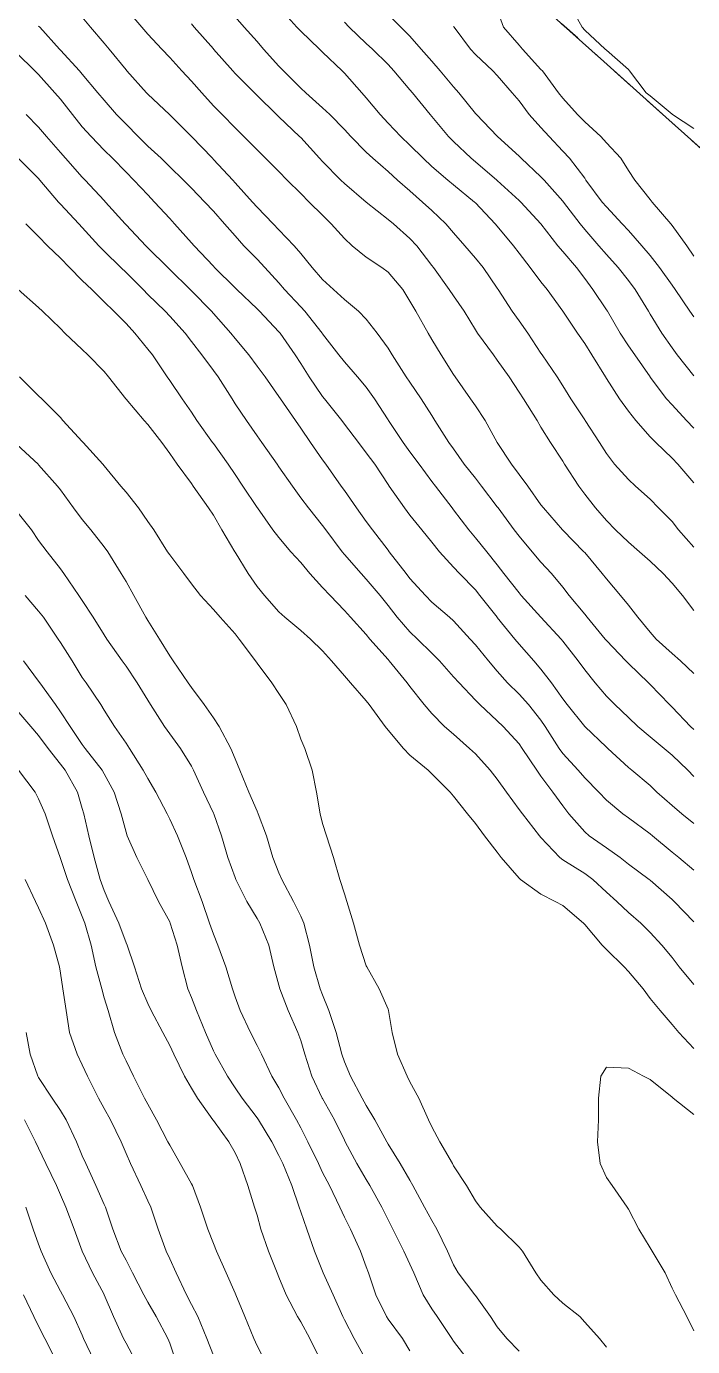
# Model space of a CAD drawing. Header units: centimetres. Extents: x 0 to 642158, y -847 to 649707.
# Drawn here: x 617168.97 to 617184.22, y 620635.06 to 620665.27 of the extents above; entities that cross this region are included whole.
import ezdxf

# ---------------------------------------------------------------- set-up
doc = ezdxf.new("R2010")
doc.units = ezdxf.units.CM
doc.header["$MEASUREMENT"] = 0
doc.linetypes.add('CENTERX2', pattern=[4, 2.5, -0.5, 0.5, -0.5])
doc.layers.add('SPW_parcellaire cadastral', color=7, linetype='CENTERX2', lineweight=25, true_color=0xff0542)
doc.layers.add('WAL_topographie 0.5', color=253, linetype='Continuous', lineweight=20)

msp = doc.modelspace()

# ---------------------------------------------------------------- linework, layer by layer
at = {"layer": 'SPW_parcellaire cadastral'}
for points in [[(617082.838, 620766.859), (617087.915, 620758.877), (617126.08, 620714.089), (617140.94, 620702.104), (617180.2, 620666.244), (617198.721, 620649.645), (617202.743, 620647.528), (617211.738, 620638.85), (617219.57, 620629.325), (617224.544, 620619.8), (617242.443, 620568.633), (617131.683, 620480.394), (616973.114, 620705.004), (617082.838, 620766.859)], [(617140.892, 620706.757), (617188.586, 620670.429), (617205.491, 620657.481), (617236.821, 620625.726), (617238.726, 620622.445), (617236.096, 620620.154), (617238.753, 620617.124), (617241.351, 620619.557), (617255.145, 620576.565), (617283.484, 620507.46), (617274.764, 620500.676), (617243.342, 620567.204), (617242.443, 620568.633), (617224.544, 620619.8), (617219.57, 620629.325), (617211.738, 620638.85), (617202.743, 620647.528), (617198.721, 620649.645), (617180.2, 620666.244), (617140.94, 620702.104)]]:
    msp.add_lwpolyline(points, dxfattribs=at)
at = {"layer": 'WAL_topographie 0.5'}
for points in [[(617171.25, 620665.671), (617171.611, 620665.25), (617171.75, 620665.092), (617172.07, 620664.75), (617172.25, 620664.558), (617172.531, 620664.25), (617172.75, 620664.017), (617172.983, 620663.75), (617173.25, 620663.448), (617173.454, 620663.25), (617173.75, 620662.949), (617173.945, 620662.75), (617174.25, 620662.441), (617174.447, 620662.25), (617174.75, 620661.949), (617174.937, 620661.75), (617175.25, 620661.444), (617175.443, 620661.25), (617175.75, 620660.946), (617175.95, 620660.75), (617176.25, 620660.417), (617176.431, 620660.25), (617176.75, 620659.991), (617177.108, 620659.75), (617177.25, 620659.645), (617177.584, 620659.25), (617177.75, 620658.983), (617177.882, 620658.75), (617178.165, 620658.25), (617178.25, 620658.107), (617178.467, 620657.75), (617178.75, 620657.301), (617178.785, 620657.25), (617179.138, 620656.75), (617179.25, 620656.585), (617179.469, 620656.25), (617179.746, 620655.75), (617179.75, 620655.744), (617180.077, 620655.25), (617180.25, 620655.017), (617180.449, 620654.75), (617180.75, 620654.325), (617180.805, 620654.25), (617181.239, 620653.75), (617181.25, 620653.739), (617181.732, 620653.25), (617181.75, 620653.229), (617182.152, 620652.75), (617182.25, 620652.625), (617182.574, 620652.25), (617182.75, 620652.026), (617182.967, 620651.75), (617183.25, 620651.406), (617183.385, 620651.25), (617183.75, 620650.922), (617183.942, 620650.75), (617184.25, 620650.463)], [(617174.75, 620665.705), (617175.162, 620665.25), (617175.25, 620665.158), (617175.678, 620664.75), (617175.75, 620664.679), (617176.195, 620664.25), (617176.25, 620664.198), (617176.649, 620663.75), (617176.75, 620663.635), (617177.066, 620663.25), (617177.25, 620663.057), (617177.545, 620662.75), (617177.75, 620662.552), (617178.049, 620662.25), (617178.25, 620662.062), (617178.615, 620661.75), (617178.75, 620661.64), (617179.228, 620661.25), (617179.25, 620661.228), (617179.702, 620660.75), (617179.75, 620660.694), (617180.123, 620660.25), (617180.25, 620660.079), (617180.503, 620659.75), (617180.75, 620659.425), (617180.888, 620659.25), (617181.25, 620658.754), (617181.253, 620658.75), (617181.586, 620658.25), (617181.75, 620658.01), (617181.911, 620657.75), (617182.226, 620657.25), (617182.25, 620657.212), (617182.548, 620656.75), (617182.75, 620656.466), (617182.919, 620656.25), (617183.25, 620655.877), (617183.376, 620655.75), (617183.75, 620655.386), (617183.879, 620655.25), (617184.25, 620654.822)], [(617179.75, 620665.643), (617179.888, 620665.25), (617180.25, 620664.835), (617180.327, 620664.75), (617180.75, 620664.285), (617180.781, 620664.25), (617181.149, 620663.75), (617181.25, 620663.623), (617181.586, 620663.25), (617181.75, 620663.085), (617182.119, 620662.75), (617182.25, 620662.604), (617182.576, 620662.25), (617182.75, 620661.971), (617182.897, 620661.75), (617183.25, 620661.308), (617183.294, 620661.25), (617183.719, 620660.75), (617183.75, 620660.711), (617184.092, 620660.25), (617184.25, 620660.012)], [(617181.411, 620665.75), (617181.69, 620665.25), (617181.75, 620665.185), (617182.222, 620664.75), (617182.25, 620664.722), (617182.75, 620664.283), (617182.778, 620664.25), (617183.156, 620663.75), (617183.25, 620663.676), (617183.75, 620663.26), (617183.762, 620663.25), (617184.25, 620662.935)], [(617169.25, 620665.275), (617169.274, 620665.25), (617169.726, 620664.75), (617169.75, 620664.723), (617170.188, 620664.25), (617170.25, 620664.177), (617170.607, 620663.75), (617170.75, 620663.577), (617171.035, 620663.25), (617171.25, 620663.03), (617171.527, 620662.75), (617171.75, 620662.529), (617172.056, 620662.25), (617172.25, 620662.054), (617172.566, 620661.75), (617172.75, 620661.563), (617173.054, 620661.25), (617173.25, 620661.042), (617173.504, 620660.75), (617173.75, 620660.475), (617173.949, 620660.25), (617174.25, 620659.939), (617174.427, 620659.75), (617174.75, 620659.401), (617174.88, 620659.25), (617175.25, 620658.853), (617175.347, 620658.75), (617175.739, 620658.25), (617175.75, 620658.234), (617176.125, 620657.75), (617176.25, 620657.59), (617176.553, 620657.25), (617176.75, 620657.013), (617176.936, 620656.75), (617177.25, 620656.263), (617177.258, 620656.25), (617177.593, 620655.75), (617177.75, 620655.538), (617177.96, 620655.25), (617178.25, 620654.859), (617178.335, 620654.75), (617178.719, 620654.25), (617178.75, 620654.209), (617179.098, 620653.75), (617179.25, 620653.563), (617179.508, 620653.25), (617179.75, 620652.946), (617179.902, 620652.75), (617180.25, 620652.308), (617180.299, 620652.25), (617180.75, 620651.75), (617180.75, 620651.75), (617181.21, 620651.25), (617181.25, 620651.203), (617181.602, 620650.75), (617181.75, 620650.544), (617181.99, 620650.25), (617182.25, 620649.948), (617182.442, 620649.75), (617182.75, 620649.453), (617182.967, 620649.25), (617183.25, 620649.016), (617183.57, 620648.75), (617183.75, 620648.595), (617184.109, 620648.25), (617184.25, 620648.103)], [(617170.25, 620665.481), (617170.439, 620665.25), (617170.75, 620664.886), (617170.862, 620664.75), (617171.25, 620664.273), (617171.27, 620664.25), (617171.72, 620663.75), (617171.75, 620663.717), (617172.243, 620663.25), (617172.25, 620663.244), (617172.748, 620662.75), (617172.75, 620662.749), (617173.227, 620662.25), (617173.25, 620662.226), (617173.696, 620661.75), (617173.75, 620661.69), (617174.149, 620661.25), (617174.25, 620661.131), (617174.617, 620660.75), (617174.75, 620660.611), (617175.099, 620660.25), (617175.25, 620660.07), (617175.509, 620659.75), (617175.75, 620659.478), (617175.998, 620659.25), (617176.25, 620659.018), (617176.57, 620658.75), (617176.75, 620658.566), (617176.999, 620658.25), (617177.25, 620657.903), (617177.342, 620657.75), (617177.666, 620657.25), (617177.75, 620657.125), (617178.005, 620656.75), (617178.25, 620656.363), (617178.323, 620656.25), (617178.644, 620655.75), (617178.75, 620655.6), (617178.994, 620655.25), (617179.25, 620654.93), (617179.389, 620654.75), (617179.75, 620654.279), (617179.771, 620654.25), (617180.137, 620653.75), (617180.25, 620653.604), (617180.548, 620653.25), (617180.75, 620653.012), (617180.991, 620652.75), (617181.25, 620652.435), (617181.395, 620652.25), (617181.75, 620651.822), (617181.809, 620651.75), (617182.22, 620651.25), (617182.25, 620651.214), (617182.69, 620650.75), (617182.75, 620650.688), (617183.213, 620650.25), (617183.25, 620650.213), (617183.693, 620649.75), (617183.75, 620649.694), (617184.172, 620649.25), (617184.25, 620649.18)], [(617172.75, 620665.323), (617172.813, 620665.25), (617173.25, 620664.753), (617173.253, 620664.75), (617173.694, 620664.25), (617173.75, 620664.19), (617174.188, 620663.75), (617174.25, 620663.69), (617174.698, 620663.25), (617174.75, 620663.199), (617175.223, 620662.75), (617175.25, 620662.722), (617175.683, 620662.25), (617175.75, 620662.177), (617176.167, 620661.75), (617176.25, 620661.67), (617176.747, 620661.25), (617176.75, 620661.247), (617177.25, 620660.853), (617177.371, 620660.75), (617177.75, 620660.417), (617177.904, 620660.25), (617178.25, 620659.8), (617178.288, 620659.75), (617178.648, 620659.25), (617178.75, 620659.1), (617178.992, 620658.75), (617179.25, 620658.328), (617179.299, 620658.25), (617179.662, 620657.75), (617179.75, 620657.635), (617180.018, 620657.25), (617180.25, 620656.899), (617180.347, 620656.75), (617180.659, 620656.25), (617180.75, 620656.101), (617180.968, 620655.75), (617181.25, 620655.319), (617181.292, 620655.25), (617181.616, 620654.75), (617181.75, 620654.569), (617181.999, 620654.25), (617182.25, 620653.962), (617182.459, 620653.75), (617182.75, 620653.466), (617183.002, 620653.25), (617183.25, 620653.03), (617183.548, 620652.75), (617183.75, 620652.533), (617183.988, 620652.25), (617184.25, 620651.903)], [(617173.75, 620665.485), (617173.958, 620665.25), (617174.25, 620664.923), (617174.4, 620664.75), (617174.75, 620664.359), (617174.852, 620664.25), (617175.25, 620663.854), (617175.363, 620663.75), (617175.75, 620663.407), (617175.914, 620663.25), (617176.25, 620662.908), (617176.397, 620662.75), (617176.75, 620662.393), (617176.902, 620662.25), (617177.25, 620661.947), (617177.465, 620661.75), (617177.75, 620661.508), (617178.041, 620661.25), (617178.25, 620661.052), (617178.572, 620660.75), (617178.75, 620660.544), (617179.009, 620660.25), (617179.25, 620659.966), (617179.425, 620659.75), (617179.75, 620659.28), (617179.77, 620659.25), (617180.094, 620658.75), (617180.25, 620658.528), (617180.45, 620658.25), (617180.75, 620657.794), (617180.78, 620657.75), (617181.12, 620657.25), (617181.25, 620657.045), (617181.43, 620656.75), (617181.75, 620656.263), (617181.759, 620656.25), (617182.093, 620655.75), (617182.25, 620655.498), (617182.434, 620655.25), (617182.75, 620654.901), (617182.917, 620654.75), (617183.25, 620654.449), (617183.443, 620654.25), (617183.75, 620653.937), (617183.901, 620653.75), (617184.25, 620653.35)], [(617176.25, 620665.366), (617176.361, 620665.25), (617176.75, 620664.878), (617176.892, 620664.75), (617177.25, 620664.394), (617177.385, 620664.25), (617177.75, 620663.815), (617177.805, 620663.75), (617178.21, 620663.25), (617178.25, 620663.205), (617178.633, 620662.75), (617178.75, 620662.633), (617179.149, 620662.25), (617179.25, 620662.166), (617179.743, 620661.75), (617179.75, 620661.744), (617180.25, 620661.285), (617180.286, 620661.25), (617180.747, 620660.75), (617180.75, 620660.747), (617181.139, 620660.25), (617181.25, 620660.118), (617181.565, 620659.75), (617181.75, 620659.502), (617181.937, 620659.25), (617182.25, 620658.785), (617182.273, 620658.75), (617182.563, 620658.25), (617182.75, 620657.963), (617182.895, 620657.75), (617183.248, 620657.25), (617183.25, 620657.246), (617183.621, 620656.75), (617183.75, 620656.608), (617184.08, 620656.25), (617184.25, 620656.074)], [(617177.25, 620665.54), (617177.541, 620665.25), (617177.75, 620665.043), (617178.006, 620664.75), (617178.25, 620664.472), (617178.444, 620664.25), (617178.75, 620663.887), (617178.871, 620663.75), (617179.25, 620663.277), (617179.274, 620663.25), (617179.75, 620662.758), (617179.758, 620662.75), (617180.25, 620662.301), (617180.3, 620662.25), (617180.75, 620661.825), (617180.819, 620661.75), (617181.25, 620661.27), (617181.265, 620661.25), (617181.644, 620660.75), (617181.75, 620660.621), (617182.077, 620660.25), (617182.25, 620660.051), (617182.514, 620659.75), (617182.75, 620659.452), (617182.909, 620659.25), (617183.213, 620658.75), (617183.25, 620658.685), (617183.514, 620658.25), (617183.75, 620657.913), (617183.87, 620657.75), (617184.25, 620657.276)], [(617178.75, 620665.269), (617178.762, 620665.25), (617179.133, 620664.75), (617179.25, 620664.621), (617179.646, 620664.25), (617179.75, 620664.144), (617180.093, 620663.75), (617180.25, 620663.564), (617180.482, 620663.25), (617180.75, 620662.953), (617180.937, 620662.75), (617181.25, 620662.416), (617181.401, 620662.25), (617181.75, 620661.792), (617181.78, 620661.75), (617182.154, 620661.25), (617182.25, 620661.136), (617182.612, 620660.75), (617182.75, 620660.598), (617183.061, 620660.25), (617183.25, 620660.026), (617183.463, 620659.75), (617183.75, 620659.351), (617183.82, 620659.25), (617184.157, 620658.75), (617184.25, 620658.62)], [(617168.75, 620664.655), (617169.163, 620664.25), (617169.25, 620664.164), (617169.621, 620663.75), (617169.75, 620663.599), (617170.025, 620663.25), (617170.25, 620662.968), (617170.449, 620662.75), (617170.75, 620662.439), (617170.942, 620662.25), (617171.25, 620661.936), (617171.43, 620661.75), (617171.75, 620661.413), (617171.904, 620661.25), (617172.25, 620660.869), (617172.36, 620660.75), (617172.75, 620660.316), (617172.811, 620660.25), (617173.25, 620659.78), (617173.279, 620659.75), (617173.75, 620659.286), (617173.786, 620659.25), (617174.25, 620658.807), (617174.306, 620658.75), (617174.75, 620658.283), (617174.778, 620658.25), (617175.124, 620657.75), (617175.25, 620657.555), (617175.441, 620657.25), (617175.75, 620656.803), (617175.793, 620656.75), (617176.189, 620656.25), (617176.25, 620656.169), (617176.572, 620655.75), (617176.75, 620655.514), (617176.943, 620655.25), (617177.25, 620654.786), (617177.275, 620654.75), (617177.623, 620654.25), (617177.75, 620654.089), (617178.02, 620653.75), (617178.25, 620653.47), (617178.429, 620653.25), (617178.75, 620652.899), (617178.881, 620652.75), (617179.25, 620652.374), (617179.35, 620652.25), (617179.748, 620651.75), (617179.75, 620651.747), (617180.155, 620651.25), (617180.25, 620651.133), (617180.59, 620650.75), (617180.75, 620650.563), (617180.989, 620650.25), (617181.25, 620649.882), (617181.348, 620649.75), (617181.75, 620649.253), (617181.753, 620649.25), (617182.25, 620648.776), (617182.278, 620648.75), (617182.75, 620648.316), (617182.832, 620648.25), (617183.25, 620647.898), (617183.403, 620647.75), (617183.75, 620647.443), (617183.971, 620647.25), (617184.25, 620647.028)], [(617168.962, 620663.25), (617169.25, 620662.963), (617169.429, 620662.75), (617169.75, 620662.385), (617169.866, 620662.25), (617170.25, 620661.816), (617170.312, 620661.75), (617170.75, 620661.282), (617170.781, 620661.25), (617171.232, 620660.75), (617171.25, 620660.729), (617171.702, 620660.25), (617171.75, 620660.203), (617172.208, 620659.75), (617172.25, 620659.709), (617172.718, 620659.25), (617172.75, 620659.219), (617173.206, 620658.75), (617173.25, 620658.698), (617173.652, 620658.25), (617173.75, 620658.126), (617174.063, 620657.75), (617174.25, 620657.498), (617174.433, 620657.25), (617174.75, 620656.804), (617174.786, 620656.75), (617175.129, 620656.25), (617175.25, 620656.076), (617175.473, 620655.75), (617175.75, 620655.355), (617175.827, 620655.25), (617176.179, 620654.75), (617176.25, 620654.653), (617176.523, 620654.25), (617176.75, 620653.94), (617176.895, 620653.75), (617177.25, 620653.281), (617177.273, 620653.25), (617177.66, 620652.75), (617177.75, 620652.639), (617178.104, 620652.25), (617178.25, 620652.097), (617178.656, 620651.75), (617178.75, 620651.665), (617179.129, 620651.25), (617179.25, 620651.116), (617179.547, 620650.75), (617179.75, 620650.52), (617179.984, 620650.25), (617180.25, 620649.99), (617180.462, 620649.75), (617180.75, 620649.392), (617180.848, 620649.25), (617181.164, 620648.75), (617181.25, 620648.629), (617181.598, 620648.25), (617181.75, 620648.078), (617182.078, 620647.75), (617182.25, 620647.565), (617182.625, 620647.25), (617182.75, 620647.158), (617183.25, 620646.791), (617183.299, 620646.75), (617183.75, 620646.377), (617183.909, 620646.25), (617184.25, 620645.96)], [(617168.781, 620662.25), (617169.25, 620661.784), (617169.28, 620661.75), (617169.708, 620661.25), (617169.75, 620661.204), (617170.17, 620660.75), (617170.25, 620660.663), (617170.625, 620660.25), (617170.75, 620660.123), (617171.128, 620659.75), (617171.25, 620659.635), (617171.64, 620659.25), (617171.75, 620659.136), (617172.143, 620658.75), (617172.25, 620658.636), (617172.601, 620658.25), (617172.75, 620658.058), (617172.985, 620657.75), (617173.25, 620657.395), (617173.357, 620657.25), (617173.677, 620656.75), (617173.75, 620656.634), (617174.006, 620656.25), (617174.25, 620655.904), (617174.36, 620655.75), (617174.707, 620655.25), (617174.75, 620655.19), (617175.058, 620654.75), (617175.25, 620654.484), (617175.424, 620654.25), (617175.75, 620653.85), (617175.826, 620653.75), (617176.195, 620653.25), (617176.25, 620653.185), (617176.631, 620652.75), (617176.75, 620652.622), (617177.065, 620652.25), (617177.25, 620652.019), (617177.461, 620651.75), (617177.75, 620651.417), (617177.923, 620651.25), (617178.25, 620650.927), (617178.426, 620650.75), (617178.75, 620650.389), (617178.875, 620650.25), (617179.25, 620649.851), (617179.352, 620649.75), (617179.75, 620649.378), (617179.885, 620649.25), (617180.25, 620648.854), (617180.32, 620648.75), (617180.652, 620648.25), (617180.75, 620648.115), (617181.023, 620647.75), (617181.25, 620647.438), (617181.391, 620647.25), (617181.75, 620646.842), (617181.855, 620646.75), (617182.25, 620646.476), (617182.562, 620646.25), (617182.75, 620646.104), (617183.228, 620645.75), (617183.25, 620645.732), (617183.75, 620645.296), (617183.799, 620645.25), (617184.25, 620644.785)], [(617168.956, 620660.75), (617169.25, 620660.462), (617169.454, 620660.25), (617169.75, 620659.963), (617169.955, 620659.75), (617170.25, 620659.457), (617170.465, 620659.25), (617170.75, 620658.967), (617170.973, 620658.75), (617171.25, 620658.469), (617171.452, 620658.25), (617171.75, 620657.881), (617171.853, 620657.75), (617172.194, 620657.25), (617172.25, 620657.167), (617172.533, 620656.75), (617172.75, 620656.439), (617172.873, 620656.25), (617173.229, 620655.75), (617173.25, 620655.722), (617173.59, 620655.25), (617173.75, 620655.012), (617173.927, 620654.75), (617174.25, 620654.26), (617174.257, 620654.25), (617174.611, 620653.75), (617174.75, 620653.571), (617175.027, 620653.25), (617175.25, 620653.006), (617175.461, 620652.75), (617175.75, 620652.432), (617175.92, 620652.25), (617176.25, 620651.903), (617176.388, 620651.75), (617176.75, 620651.353), (617176.835, 620651.25), (617177.25, 620650.781), (617177.278, 620650.75), (617177.689, 620650.25), (617177.75, 620650.165), (617178.075, 620649.75), (617178.25, 620649.545), (617178.54, 620649.25), (617178.75, 620649.075), (617179.112, 620648.75), (617179.25, 620648.622), (617179.59, 620648.25), (617179.75, 620648.044), (617179.959, 620647.75), (617180.25, 620647.352), (617180.326, 620647.25), (617180.716, 620646.75), (617180.75, 620646.709), (617181.185, 620646.25), (617181.25, 620646.201), (617181.75, 620645.889), (617181.937, 620645.75), (617182.25, 620645.462), (617182.488, 620645.25), (617182.75, 620644.992), (617183.032, 620644.75), (617183.25, 620644.541), (617183.519, 620644.25), (617183.75, 620643.969), (617183.914, 620643.75), (617184.25, 620643.348)], [(617168.781, 620659.25), (617169.25, 620658.833), (617169.337, 620658.75), (617169.75, 620658.356), (617169.849, 620658.25), (617170.25, 620657.877), (617170.379, 620657.75), (617170.75, 620657.371), (617170.849, 620657.25), (617171.244, 620656.75), (617171.25, 620656.743), (617171.663, 620656.25), (617171.75, 620656.157), (617172.069, 620655.75), (617172.25, 620655.498), (617172.422, 620655.25), (617172.75, 620654.807), (617172.791, 620654.75), (617173.135, 620654.25), (617173.25, 620654.083), (617173.446, 620653.75), (617173.745, 620653.25), (617173.75, 620653.242), (617174.043, 620652.75), (617174.25, 620652.454), (617174.42, 620652.25), (617174.75, 620651.873), (617174.884, 620651.75), (617175.25, 620651.445), (617175.475, 620651.25), (617175.75, 620650.982), (617175.956, 620650.75), (617176.25, 620650.409), (617176.389, 620650.25), (617176.75, 620649.837), (617176.815, 620649.75), (617177.182, 620649.25), (617177.25, 620649.167), (617177.6, 620648.75), (617177.75, 620648.596), (617178.165, 620648.25), (617178.25, 620648.165), (617178.672, 620647.75), (617178.75, 620647.653), (617179.071, 620647.25), (617179.25, 620647.032), (617179.46, 620646.75), (617179.75, 620646.374), (617179.84, 620646.25), (617180.25, 620645.779), (617180.28, 620645.75), (617180.75, 620645.413), (617181.077, 620645.25), (617181.25, 620645.157), (617181.723, 620644.75), (617181.75, 620644.723), (617182.151, 620644.25), (617182.25, 620644.15), (617182.652, 620643.75), (617182.75, 620643.643), (617183.087, 620643.25), (617183.25, 620643.031), (617183.48, 620642.75), (617183.75, 620642.436), (617183.906, 620642.25), (617184.25, 620641.882)], [(617168.813, 620657.25), (617169.25, 620656.817), (617169.321, 620656.75), (617169.75, 620656.317), (617169.806, 620656.25), (617170.25, 620655.77), (617170.269, 620655.75), (617170.723, 620655.25), (617170.75, 620655.215), (617171.135, 620654.75), (617171.25, 620654.608), (617171.534, 620654.25), (617171.75, 620653.939), (617171.888, 620653.75), (617172.203, 620653.25), (617172.25, 620653.175), (617172.577, 620652.75), (617172.75, 620652.512), (617172.952, 620652.25), (617173.25, 620651.924), (617173.405, 620651.75), (617173.75, 620651.371), (617173.844, 620651.25), (617174.216, 620650.75), (617174.25, 620650.701), (617174.592, 620650.25), (617174.75, 620650.009), (617174.914, 620649.75), (617175.151, 620649.25), (617175.25, 620648.963), (617175.344, 620648.75), (617175.514, 620648.25), (617175.61, 620647.75), (617175.693, 620647.25), (617175.75, 620647.03), (617175.839, 620646.75), (617175.999, 620646.25), (617176.145, 620645.75), (617176.25, 620645.419), (617176.308, 620645.25), (617176.461, 620644.75), (617176.593, 620644.25), (617176.75, 620643.778), (617176.762, 620643.75), (617177.042, 620643.25), (617177.25, 620642.781), (617177.261, 620642.75), (617177.34, 620642.25), (617177.467, 620641.75), (617177.683, 620641.25), (617177.75, 620641.124), (617177.95, 620640.75), (617178.176, 620640.25), (617178.25, 620640.088), (617178.431, 620639.75), (617178.721, 620639.25), (617178.75, 620639.199), (617179.043, 620638.75), (617179.25, 620638.398), (617179.361, 620638.25), (617179.75, 620637.816), (617179.831, 620637.75), (617180.25, 620637.339), (617180.328, 620637.25), (617180.631, 620636.75), (617180.75, 620636.585), (617181.045, 620636.25), (617181.25, 620636.059), (617181.637, 620635.75), (617181.75, 620635.624), (617182.088, 620635.25), (617182.25, 620635.051)], [(617168.75, 620655.704), (617169.236, 620655.25), (617169.25, 620655.235), (617169.68, 620654.75), (617169.75, 620654.662), (617170.046, 620654.25), (617170.25, 620653.988), (617170.446, 620653.75), (617170.75, 620653.358), (617170.831, 620653.25), (617171.143, 620652.75), (617171.25, 620652.57), (617171.427, 620652.25), (617171.705, 620651.75), (617171.75, 620651.676), (617172.015, 620651.25), (617172.25, 620650.869), (617172.329, 620650.75), (617172.673, 620650.25), (617172.75, 620650.141), (617173.037, 620649.75), (617173.25, 620649.449), (617173.386, 620649.25), (617173.653, 620648.75), (617173.75, 620648.51), (617173.858, 620648.25), (617174.061, 620647.75), (617174.25, 620647.311), (617174.277, 620647.25), (617174.463, 620646.75), (617174.611, 620646.25), (617174.75, 620645.904), (617174.815, 620645.75), (617175.086, 620645.25), (617175.25, 620644.912), (617175.324, 620644.75), (617175.452, 620644.25), (617175.548, 620643.75), (617175.694, 620643.25), (617175.75, 620643.109), (617175.896, 620642.75), (617176.06, 620642.25), (617176.192, 620641.75), (617176.25, 620641.577), (617176.389, 620641.25), (617176.659, 620640.75), (617176.75, 620640.58), (617176.947, 620640.25), (617177.218, 620639.75), (617177.25, 620639.697), (617177.53, 620639.25), (617177.75, 620638.868), (617177.818, 620638.75), (617178.085, 620638.25), (617178.25, 620637.949), (617178.369, 620637.75), (617178.609, 620637.25), (617178.75, 620636.937), (617178.856, 620636.75), (617179.235, 620636.25), (617179.25, 620636.229), (617179.595, 620635.75), (617179.75, 620635.519), (617179.968, 620635.25), (617180.25, 620634.962)], [(617168.75, 620654.169), (617169.087, 620653.75), (617169.25, 620653.509), (617169.448, 620653.25), (617169.75, 620652.861), (617169.825, 620652.75), (617170.173, 620652.25), (617170.25, 620652.13), (617170.497, 620651.75), (617170.75, 620651.347), (617170.813, 620651.25), (617171.161, 620650.75), (617171.25, 620650.627), (617171.507, 620650.25), (617171.75, 620649.851), (617171.813, 620649.75), (617172.133, 620649.25), (617172.25, 620649.081), (617172.496, 620648.75), (617172.75, 620648.339), (617172.797, 620648.25), (617173.027, 620647.75), (617173.25, 620647.267), (617173.258, 620647.25), (617173.438, 620646.75), (617173.579, 620646.25), (617173.75, 620645.797), (617173.768, 620645.75), (617174.018, 620645.25), (617174.25, 620644.857), (617174.316, 620644.75), (617174.521, 620644.25), (617174.635, 620643.75), (617174.75, 620643.329), (617174.768, 620643.25), (617174.961, 620642.75), (617175.185, 620642.25), (617175.25, 620642.068), (617175.342, 620641.75), (617175.505, 620641.25), (617175.744, 620640.75), (617175.75, 620640.739), (617176.022, 620640.25), (617176.25, 620639.786), (617176.269, 620639.75), (617176.537, 620639.25), (617176.75, 620638.887), (617176.834, 620638.75), (617177.103, 620638.25), (617177.25, 620637.962), (617177.358, 620637.75), (617177.609, 620637.25), (617177.75, 620636.947), (617177.84, 620636.75), (617178.052, 620636.25), (617178.25, 620635.93), (617178.371, 620635.75), (617178.709, 620635.25), (617178.75, 620635.187), (617179.083, 620634.75)], [(617168.943, 620652.25), (617169.25, 620651.89), (617169.362, 620651.75), (617169.696, 620651.25), (617169.75, 620651.17), (617170.014, 620650.75), (617170.25, 620650.375), (617170.335, 620650.25), (617170.673, 620649.75), (617170.75, 620649.627), (617170.989, 620649.25), (617171.25, 620648.868), (617171.327, 620648.75), (617171.646, 620648.25), (617171.75, 620648.057), (617171.935, 620647.75), (617172.191, 620647.25), (617172.25, 620647.131), (617172.426, 620646.75), (617172.625, 620646.25), (617172.75, 620645.909), (617172.806, 620645.75), (617172.997, 620645.25), (617173.164, 620644.75), (617173.25, 620644.5), (617173.349, 620644.25), (617173.537, 620643.75), (617173.691, 620643.25), (617173.75, 620643.065), (617173.86, 620642.75), (617174.097, 620642.25), (617174.25, 620641.953), (617174.352, 620641.75), (617174.592, 620641.25), (617174.75, 620640.987), (617174.871, 620640.75), (617175.156, 620640.25), (617175.25, 620640.071), (617175.413, 620639.75), (617175.656, 620639.25), (617175.75, 620639.049), (617175.905, 620638.75), (617176.143, 620638.25), (617176.25, 620638.023), (617176.388, 620637.75), (617176.622, 620637.25), (617176.75, 620636.885), (617176.798, 620636.75), (617176.969, 620636.25), (617177.212, 620635.75), (617177.25, 620635.69), (617177.583, 620635.25), (617177.75, 620634.967)], [(617168.905, 620650.75), (617169.25, 620650.289), (617169.277, 620650.25), (617169.637, 620649.75), (617169.75, 620649.587), (617169.97, 620649.25), (617170.25, 620648.84), (617170.317, 620648.75), (617170.707, 620648.25), (617170.75, 620648.171), (617170.979, 620647.75), (617171.14, 620647.25), (617171.25, 620646.833), (617171.277, 620646.75), (617171.496, 620646.25), (617171.75, 620645.753), (617171.752, 620645.75), (617171.991, 620645.25), (617172.25, 620644.784), (617172.264, 620644.75), (617172.42, 620644.25), (617172.536, 620643.75), (617172.668, 620643.25), (617172.75, 620643.051), (617172.863, 620642.75), (617173.07, 620642.25), (617173.25, 620641.833), (617173.289, 620641.75), (617173.57, 620641.25), (617173.75, 620640.983), (617173.909, 620640.75), (617174.25, 620640.299), (617174.284, 620640.25), (617174.586, 620639.75), (617174.75, 620639.437), (617174.844, 620639.25), (617175.044, 620638.75), (617175.215, 620638.25), (617175.25, 620638.148), (617175.391, 620637.75), (617175.563, 620637.25), (617175.75, 620636.787), (617175.766, 620636.75), (617175.99, 620636.25), (617176.212, 620635.75), (617176.25, 620635.674), (617176.47, 620635.25), (617176.75, 620634.752)], [(617168.75, 620649.626), (617169.072, 620649.25), (617169.25, 620649.046), (617169.467, 620648.75), (617169.75, 620648.39), (617169.855, 620648.25), (617170.141, 620647.75), (617170.25, 620647.377), (617170.285, 620647.25), (617170.396, 620646.75), (617170.52, 620646.25), (617170.658, 620645.75), (617170.75, 620645.496), (617170.859, 620645.25), (617171.087, 620644.75), (617171.25, 620644.302), (617171.277, 620644.25), (617171.443, 620643.75), (617171.604, 620643.25), (617171.75, 620642.911), (617171.825, 620642.75), (617172.096, 620642.25), (617172.25, 620641.954), (617172.344, 620641.75), (617172.589, 620641.25), (617172.75, 620640.978), (617172.886, 620640.75), (617173.238, 620640.25), (617173.25, 620640.233), (617173.606, 620639.75), (617173.75, 620639.497), (617173.867, 620639.25), (617174.038, 620638.75), (617174.194, 620638.25), (617174.25, 620638.072), (617174.338, 620637.75), (617174.513, 620637.25), (617174.71, 620636.75), (617174.75, 620636.655), (617174.92, 620636.25), (617175.179, 620635.75), (617175.25, 620635.632), (617175.455, 620635.25), (617175.699, 620634.75)], [(617168.79, 620648.25), (617169.171, 620647.75), (617169.25, 620647.597), (617169.397, 620647.25), (617169.569, 620646.75), (617169.742, 620646.25), (617169.75, 620646.23), (617169.907, 620645.75), (617170.106, 620645.25), (617170.25, 620644.902), (617170.308, 620644.75), (617170.451, 620644.25), (617170.562, 620643.75), (617170.693, 620643.25), (617170.75, 620643.045), (617170.84, 620642.75), (617170.988, 620642.25), (617171.181, 620641.75), (617171.25, 620641.6), (617171.423, 620641.25), (617171.676, 620640.75), (617171.75, 620640.607), (617171.95, 620640.25), (617172.208, 620639.75), (617172.25, 620639.672), (617172.491, 620639.25), (617172.75, 620638.789), (617172.771, 620638.75), (617172.958, 620638.25), (617173.12, 620637.75), (617173.25, 620637.425), (617173.321, 620637.25), (617173.544, 620636.75), (617173.75, 620636.286), (617173.766, 620636.25), (617173.967, 620635.75), (617174.173, 620635.25), (617174.25, 620635.077), (617174.419, 620634.75)], [(617168.945, 620645.75), (617169.176, 620645.25), (617169.25, 620645.099), (617169.405, 620644.75), (617169.594, 620644.25), (617169.724, 620643.75), (617169.75, 620643.607), (617169.807, 620643.25), (617169.877, 620642.75), (617169.96, 620642.25), (617170.132, 620641.75), (617170.25, 620641.509), (617170.365, 620641.25), (617170.617, 620640.75), (617170.75, 620640.514), (617170.897, 620640.25), (617171.137, 620639.75), (617171.25, 620639.48), (617171.35, 620639.25), (617171.593, 620638.75), (617171.75, 620638.395), (617171.819, 620638.25), (617171.983, 620637.75), (617172.17, 620637.25), (617172.25, 620637.069), (617172.398, 620636.75), (617172.633, 620636.25), (617172.75, 620636.029), (617172.895, 620635.75), (617173.097, 620635.25), (617173.25, 620634.859)], [(617168.961, 620642.25), (617169.056, 620641.75), (617169.231, 620641.25), (617169.25, 620641.217), (617169.562, 620640.75), (617169.75, 620640.462), (617169.877, 620640.25), (617170.113, 620639.75), (617170.25, 620639.425), (617170.328, 620639.25), (617170.561, 620638.75), (617170.75, 620638.312), (617170.777, 620638.25), (617170.95, 620637.75), (617171.139, 620637.25), (617171.25, 620637.037), (617171.4, 620636.75), (617171.658, 620636.25), (617171.75, 620636.082), (617171.941, 620635.75), (617172.209, 620635.25), (617172.25, 620635.144), (617172.385, 620634.75)], [(617184.25, 620635.426), (617184.089, 620635.75), (617183.833, 620636.25), (617183.75, 620636.398), (617183.592, 620636.75), (617183.298, 620637.25), (617183.25, 620637.32), (617182.987, 620637.75), (617182.75, 620638.208), (617182.725, 620638.25), (617182.382, 620638.75), (617182.25, 620638.935), (617182.105, 620639.25), (617182.043, 620639.75), (617182.065, 620640.25), (617182.063, 620640.75), (617182.118, 620641.25), (617182.25, 620641.458), (617182.75, 620641.436), (617183.095, 620641.25), (617183.25, 620641.172), (617183.75, 620640.771), (617183.776, 620640.75), (617184.25, 620640.373)], [(617168.923, 620640.25), (617169.179, 620639.75), (617169.25, 620639.605), (617169.411, 620639.25), (617169.659, 620638.75), (617169.75, 620638.536), (617169.876, 620638.25), (617170.064, 620637.75), (617170.247, 620637.25), (617170.25, 620637.243), (617170.484, 620636.75), (617170.75, 620636.256), (617170.753, 620636.25), (617170.96, 620635.75), (617171.196, 620635.25), (617171.25, 620635.143), (617171.456, 620634.75)], [(617168.96, 620638.25), (617169.124, 620637.75), (617169.25, 620637.404), (617169.307, 620637.25), (617169.531, 620636.75), (617169.75, 620636.332), (617169.795, 620636.25), (617170.056, 620635.75), (617170.25, 620635.321), (617170.28, 620635.25), (617170.517, 620634.75)], [(617168.905, 620636.25), (617169.143, 620635.75), (617169.25, 620635.53), (617169.393, 620635.25), (617169.646, 620634.75)]]:
    msp.add_lwpolyline(points, dxfattribs=at)

doc.saveas('drawing.dxf')
